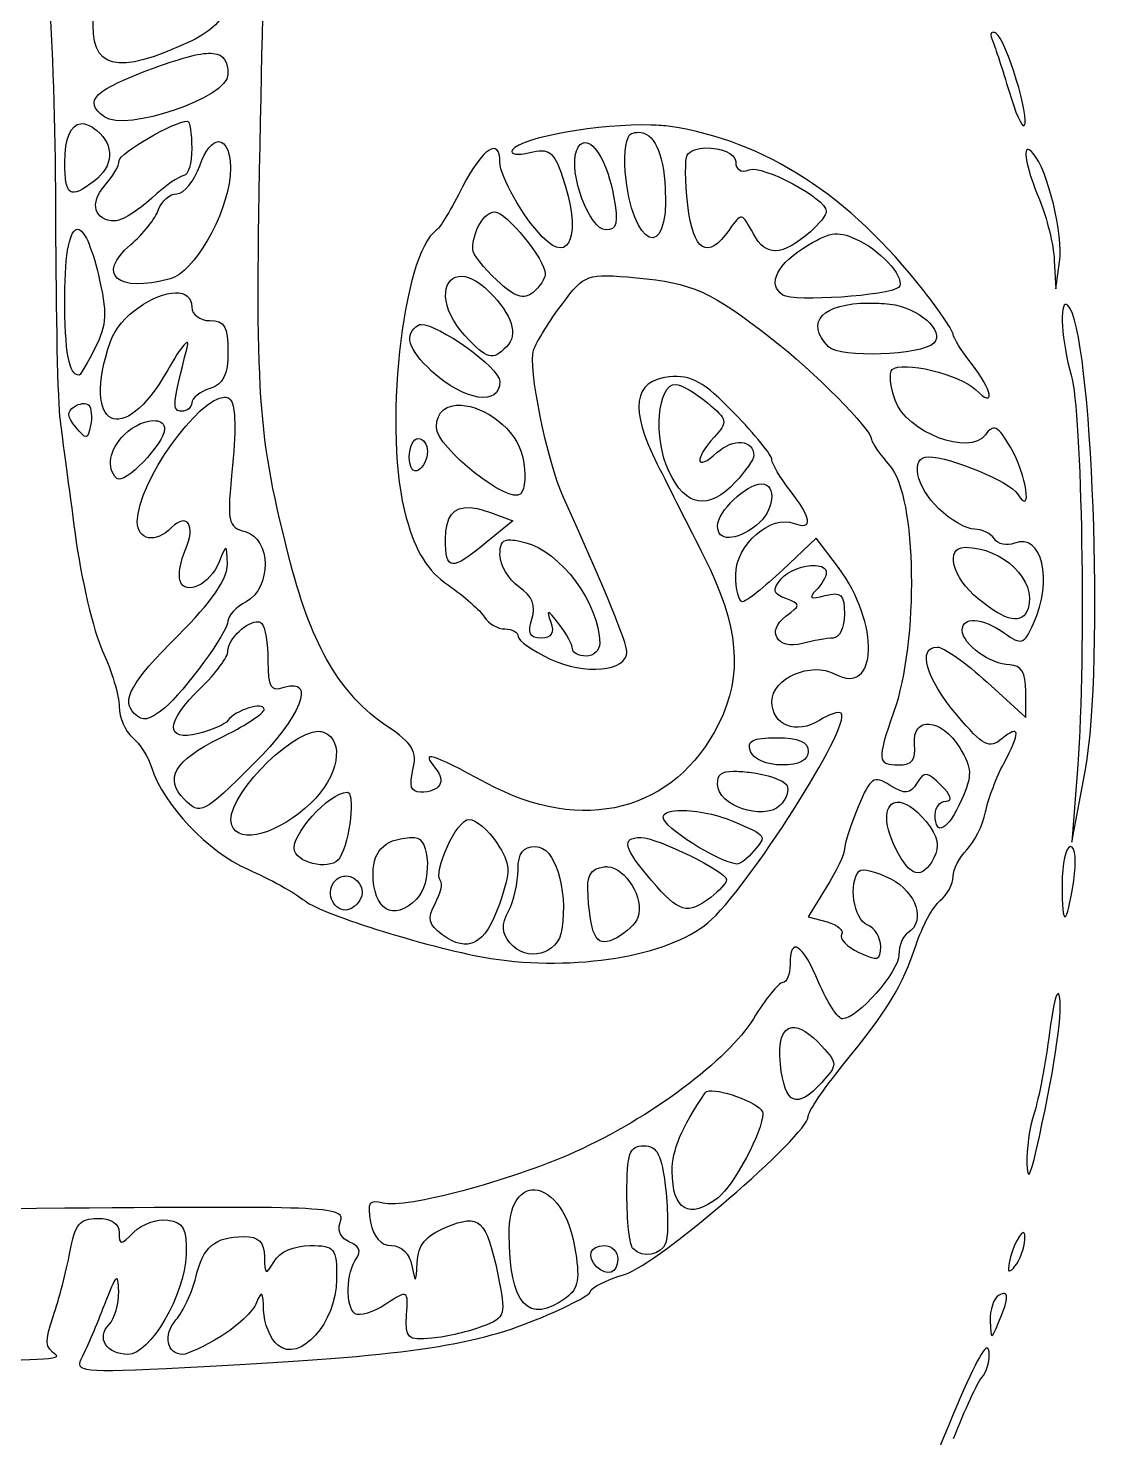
# Model space of a CAD drawing. Extents: x 0 to 79.9, y 0 to 80.2.
# Drawn here: x 54.8 to 79.93, y 20.25 to 53.15 of the extents above; entities that cross this region are included whole.
import ezdxf

# ---------------------------------------------------------------- set-up
doc = ezdxf.new("R2010")
doc.units = 0
doc.layers.add('Layer_1', color=7, linetype='CONTINUOUS')

msp = doc.modelspace()

# ---------------------------------------------------------------- linework, layer by layer
at = {"layer": 'Layer_1', "color": 7}
for points in [[(77.325031, 53.054454), (77.325031, 53.054454)], [(59.114532, 52.563321), (59.114532, 52.563321)], [(56.027726, 50.92125), (56.027726, 50.92125)], [(58.517564, 50.980782), (58.517564, 50.980782)], [(69.044123, 50.719506), (69.044123, 50.719506)], [(69.340126, 50.890383), (69.340126, 50.890383)], [(59.239658, 50.501777), (59.239658, 50.501777)], [(67.795069, 50.481932), (67.795069, 50.481932)], [(70.623354, 50.354051), (70.623354, 50.354051)], [(78.143035, 50.320977), (78.143035, 50.320977)], [(65.68998, 48.864115), (65.68998, 48.864115)], [(55.958825, 48.456217), (55.958825, 48.456217)], [(73.631888, 48.34873), (73.631888, 48.34873)], [(78.755985, 47.726957), (78.787955, 47.064949), (78.880561, 47.693333)], [(64.846618, 47.356541), (64.846618, 47.356541)], [(58.239203, 46.972896), (58.239203, 46.972896)], [(74.42233, 46.734771), (74.42233, 46.734771)], [(79.038207, 46.704455), (79.038207, 46.704455)], [(63.972942, 46.234267), (63.972942, 46.234267)], [(69.91394, 44.835283), (69.91394, 44.835283)], [(59.382973, 44.537626), (59.382973, 44.537626)], [(56.067412, 44.386042), (56.067412, 44.386042)], [(64.904496, 44.349663), (64.904496, 44.349663)], [(57.781142, 43.988616), (57.781142, 43.988616)], [(63.907899, 43.572449), (63.907899, 43.572449)], [(71.914853, 42.514115), (71.914853, 42.514115)], [(65.118369, 41.959594), (65.118369, 41.959594)], [(65.592412, 41.841633), (66.113313, 41.648156), (65.486579, 41.136078)], [(65.994249, 41.20498), (65.994249, 41.20498)], [(73.71457, 40.557852), (73.196427, 41.247423), (72.415355, 40.50659)], [(76.671289, 41.032449), (76.671289, 41.032449)], [(73.170519, 40.609115), (73.170519, 40.609115)], [(60.164596, 39.294468), (60.164596, 39.294468)], [(73.591649, 38.912474), (73.591098, 38.912474)], [(77.189982, 37.881703), (78.089565, 37.05929), (78.089565, 37.670036)], [(61.571849, 36.73793), (61.571849, 36.73793)], [(72.275347, 36.587449), (72.275347, 36.587449)], [(79.301137, 35.952449), (79.164437, 34.153282), (79.481384, 35.846615)], [(71.268827, 35.80748), (71.268827, 35.80748)], [(62.242127, 35.317449), (62.242127, 35.317449)], [(69.964102, 34.88695), (69.964102, 34.88695)], [(75.0893, 35.085389), (75.0893, 35.085389)], [(65.0875, 34.682449), (65.0875, 34.682449)], [(63.819154, 34.259115), (63.819154, 34.259115)], [(69.102001, 34.259115), (69.102001, 34.259115)], [(66.649645, 34.047449), (66.649645, 34.047449)], [(79.134671, 34.047449), (79.134671, 34.047449)], [(68.330298, 33.577814), (68.330298, 33.577814)], [(62.22063, 33.361186), (62.22063, 33.361186)], [(73.431245, 33.092194), (73.005707, 32.404277), (73.452191, 32.287418)], [(78.837564, 30.611723), (78.837564, 30.611723)], [(72.630882, 29.822935), (72.630882, 29.822935)], [(70.696116, 28.342922), (70.696116, 28.342922)], [(69.172006, 27.062449), (69.172006, 27.062449)], [(66.558693, 26.034985), (66.558693, 26.034985)], [(78.032791, 25.036181), (78.032791, 25.036181)], [(59.833315, 24.942474), (59.833315, 24.942474)], [(68.247065, 24.734115), (68.247065, 24.734115)], [(77.595126, 23.617904), (77.595126, 23.617904)], [(77.174547, 22.338534), (77.174547, 22.338534)]]:
    msp.add_lwpolyline(points, dxfattribs=at)
for points in [[(60.224678, 50.980782), (60.35213, 56.99555), (60.340463, 57.26772), (59.909936, 58.389116)], [(54.804028, 58.177449), (55.231809, 55.602346), (55.433352, 52.57516), (55.437924, 48.652449)], [(59.420455, 53.650318), (59.381954, 53.380587), (59.063136, 53.065558), (58.616232, 52.856017)], [(58.616232, 52.856017), (56.840696, 52.02352), (56.223041, 52.179908), (56.325934, 53.436446)], [(77.325031, 53.054454), (77.267954, 53.057065), (77.259366, 52.985515), (77.31125, 52.86208)], [(77.397791, 53.026342), (77.368394, 53.044511), (77.344056, 53.053583), (77.325031, 53.054454)], [(78.054841, 50.875499), (78.200572, 51.02123), (77.632303, 52.881404), (77.397791, 53.026342)], [(77.31125, 52.86208), (77.379226, 52.700352), (77.553306, 52.166343), (77.698202, 51.675314)], [(57.764053, 52.23149), (58.432167, 52.475095), (58.856886, 52.588177), (59.114532, 52.563321)], [(59.114532, 52.563321), (59.372175, 52.538465), (59.462899, 52.37584), (59.462899, 52.067779)], [(56.576736, 51.081103), (56.065059, 51.455254), (56.324221, 51.706499), (57.764053, 52.23149)], [(59.462899, 52.067779), (59.462899, 51.530463), (57.077483, 50.714948), (56.576736, 51.081103)], [(77.698202, 51.675314), (77.843101, 51.184287), (78.003713, 50.824369), (78.054841, 50.875499)], [(55.652899, 50.015605), (55.652899, 50.583989), (55.792748, 50.900817), (56.027726, 50.92125)], [(56.027726, 50.92125), (56.134533, 50.930538), (56.260907, 50.878953), (56.402551, 50.761399)], [(56.402551, 50.761399), (56.81728, 50.417204), (56.791744, 49.9241), (56.340815, 49.581798)], [(56.922899, 50.058598), (56.922899, 50.234643), (58.213117, 50.980782), (58.517564, 50.980782)], [(58.517564, 50.980782), (58.571821, 50.980782), (58.616232, 50.695032), (58.616232, 50.345782)], [(60.924722, 40.664236), (60.150378, 43.64682), (60.088563, 44.557097), (60.224678, 50.980782)], [(69.340126, 50.890383), (68.175454, 50.920485), (66.291618, 50.606617), (66.107248, 50.3083)], [(68.737096, 49.806692), (68.700176, 50.253244), (68.765649, 50.650811), (68.882065, 50.690291)], [(68.882065, 50.690291), (68.938967, 50.709586), (68.992722, 50.719207), (69.044123, 50.719506)], [(69.044123, 50.719506), (69.403934, 50.721592), (69.626567, 50.262521), (69.673061, 49.404859)], [(69.788264, 50.855656), (69.658281, 50.875042), (69.506507, 50.886082), (69.340126, 50.890383)], [(75.708315, 47.019198), (73.968486, 49.249749), (71.999063, 50.525933), (69.788264, 50.855656)], [(58.616232, 50.345782), (58.616232, 49.996532), (58.534853, 49.710782), (58.435435, 49.710782)], [(58.802544, 49.941191), (58.933184, 50.315948), (59.10004, 50.495792), (59.239658, 50.501777)], [(59.239658, 50.501777), (59.419163, 50.509471), (59.553946, 50.229961), (59.510303, 49.706924)], [(65.812899, 50.020566), (65.812899, 50.62313), (65.401049, 50.351703), (64.941981, 49.446199)], [(66.509635, 50.247665), (66.954572, 50.359337), (67.064608, 50.279107), (67.268107, 49.695347)], [(67.600491, 50.28625), (67.650803, 50.417365), (67.718497, 50.478796), (67.795069, 50.481932)], [(67.795069, 50.481932), (68.024787, 50.491344), (68.331306, 49.975196), (68.466451, 49.234532)], [(70.184589, 50.186482), (70.253448, 50.2979), (70.42982, 50.349857), (70.623354, 50.354051)], [(70.623354, 50.354051), (70.945917, 50.361036), (71.316232, 50.235998), (71.316232, 50.034897)], [(56.340815, 49.581798), (55.772338, 49.15026), (55.652899, 49.225676), (55.652899, 50.015605)], [(56.584452, 49.475965), (56.770482, 49.681527), (56.922899, 49.943804), (56.922899, 50.058598)], [(66.800126, 48.282032), (66.337891, 48.766946), (65.812899, 49.691613), (65.812899, 50.020566)], [(66.107248, 50.3083), (66.041191, 50.201417), (66.219276, 50.174789), (66.509635, 50.247665)], [(68.286754, 48.440782), (67.904433, 48.440782), (67.406359, 49.780347), (67.600491, 50.28625)], [(70.19947, 49.022315), (70.13715, 49.57516), (70.130546, 50.099035), (70.184589, 50.186482)], [(71.316232, 50.034897), (71.316232, 49.847905), (71.440477, 49.771581), (71.62822, 49.843624)], [(78.143035, 50.320977), (78.020686, 50.329808), (78.123613, 49.826942), (78.407065, 49.148542)], [(78.2643, 50.228925), (78.211547, 50.289589), (78.171269, 50.31894), (78.143035, 50.320977)], [(78.880561, 47.693333), (78.972314, 48.315721), (78.601536, 49.841121), (78.2643, 50.228925)], [(58.435435, 49.710782), (58.336019, 49.710782), (57.997615, 49.472657), (57.683575, 49.181615)], [(59.510303, 49.706924), (59.432083, 48.769466), (58.662508, 47.444701), (58.110216, 47.296458)], [(58.271173, 49.287449), (58.438065, 49.287449), (58.677133, 49.581442), (58.802544, 49.941191)], [(67.268107, 49.695347), (67.727745, 48.376825), (67.465191, 47.584333), (66.800126, 48.282032)], [(69.673061, 49.404859), (69.768689, 47.64073), (68.884797, 48.02022), (68.737096, 49.806692)], [(71.62822, 49.843624), (71.947035, 49.965967), (73.432899, 49.17224), (73.432899, 48.87955)], [(56.818719, 48.652449), (56.340863, 48.652449), (56.220752, 49.074083), (56.584452, 49.475965)], [(64.941981, 49.446199), (64.691141, 48.951429), (64.417888, 48.49899), (64.33454, 48.440782)], [(57.683575, 49.181615), (57.369541, 48.890574), (56.980475, 48.652449), (56.818719, 48.652449)], [(57.842325, 48.917032), (57.911235, 49.12076), (58.104284, 49.287449), (58.271173, 49.287449)], [(68.466451, 49.234532), (68.582342, 48.599377), (68.546534, 48.440782), (68.286754, 48.440782)], [(78.407065, 49.148542), (78.58169, 48.730604), (78.738544, 48.091095), (78.755985, 47.726957)], [(57.186932, 48.093516), (57.478464, 48.342555), (57.773423, 48.713304), (57.842325, 48.917032)], [(65.177899, 47.989887), (65.177899, 48.410573), (65.443557, 48.864115), (65.68998, 48.864115)], [(65.68998, 48.864115), (65.959598, 48.864115), (66.871232, 47.746916), (66.871232, 47.416623)], [(71.163547, 48.438578), (70.664536, 47.726139), (70.322228, 47.933211), (70.19947, 49.022315)], [(71.731299, 48.34928), (71.462697, 48.851164), (71.453781, 48.852948), (71.163547, 48.438578)], [(73.432899, 48.87955), (73.432899, 48.790673), (73.26621, 48.574414), (73.062482, 48.399442)], [(55.437924, 48.652449), (55.440433, 46.49874), (55.486887, 44.40324), (55.541003, 43.995782)], [(55.652899, 46.88856), (55.652899, 47.933962), (55.779571, 48.472196), (55.958825, 48.456217)], [(55.958825, 48.456217), (56.098242, 48.443788), (56.269619, 48.095977), (56.437279, 47.390165)], [(64.33454, 48.440782), (63.519013, 47.871252), (63.074584, 43.674455), (63.623472, 41.724776)], [(73.062482, 48.399442), (72.390672, 47.822456), (72.020639, 47.808644), (71.731299, 48.34928)], [(58.110216, 47.296458), (56.87669, 46.965358), (56.37407, 47.399128), (57.186932, 48.093516)], [(72.420316, 46.921083), (72.035106, 47.172501), (72.282626, 47.659969), (73.01563, 48.092966)], [(73.01563, 48.092966), (73.285308, 48.252266), (73.462015, 48.335231), (73.631888, 48.34873)], [(73.631888, 48.34873), (73.80176, 48.362228), (73.965051, 48.306436), (74.206806, 48.187775)], [(74.206806, 48.187775), (74.767717, 47.912456), (75.305474, 47.271442), (75.118516, 47.10133)], [(65.737935, 47.266142), (65.42981, 47.551703), (65.177899, 47.877433), (65.177899, 47.989887)], [(56.437279, 47.390165), (56.645034, 46.515566), (56.632698, 46.232204), (56.36562, 45.696831)], [(64.846618, 47.356541), (65.027454, 47.383188), (65.27743, 47.282367), (65.5643, 46.995497)], [(66.871232, 47.416623), (66.871232, 47.309745), (66.742143, 47.115218), (66.584601, 46.98447)], [(67.270314, 46.719887), (67.790876, 47.412237), (67.841492, 47.429978), (68.997822, 47.325124)], [(65.003164, 45.966929), (64.38609, 46.623773), (64.448783, 47.297917), (64.846618, 47.356541)], [(66.584601, 46.98447), (66.36444, 46.801751), (66.168535, 46.867077), (65.737935, 47.266142)], [(68.997822, 47.325124), (70.300308, 47.207019), (70.733714, 47.011798), (72.162899, 45.900782)], [(75.118516, 47.10133), (74.901848, 46.904192), (72.674223, 46.755359), (72.420316, 46.921083)], [(55.990242, 45.054115), (55.745256, 45.054115), (55.652899, 45.556064), (55.652899, 46.88856)], [(56.721705, 45.839596), (56.935867, 46.453935), (57.750665, 46.962581), (58.239203, 46.972896)], [(58.239203, 46.972896), (58.461264, 46.977584), (58.616232, 46.879673), (58.616232, 46.641615)], [(65.5643, 46.995497), (66.10037, 46.459427), (66.245943, 45.994824), (65.965586, 45.71447)], [(73.485815, 45.712266), (72.915932, 46.300205), (73.355446, 46.729917), (74.42233, 46.734771)], [(74.42233, 46.734771), (74.574744, 46.735465), (74.739864, 46.727383), (74.916769, 46.709967)], [(76.396232, 45.99945), (76.396232, 46.075226), (76.086671, 46.534128), (75.708315, 47.019198)], [(79.038207, 46.704455), (78.869317, 46.765643), (78.924297, 45.831759), (79.150103, 45.052461)], [(58.616232, 46.641615), (58.616232, 46.465226), (58.804381, 46.324115), (59.039565, 46.324115)], [(66.596175, 45.632341), (66.672008, 45.838016), (66.975344, 46.327581), (67.270314, 46.719887)], [(74.916769, 46.709967), (75.568562, 46.645795), (76.213888, 46.071216), (75.940928, 45.798256)], [(79.075139, 46.678547), (79.061874, 46.691811), (79.049468, 46.700374), (79.038207, 46.704455)], [(79.481384, 35.846615), (79.934935, 38.270709), (79.64076, 46.112926), (79.075139, 46.678547)], [(59.039565, 46.324115), (59.380682, 46.324115), (59.462899, 46.183072), (59.462899, 45.597613)], [(64.217683, 45.147822), (63.661973, 45.662835), (63.563122, 46.005405), (63.908452, 46.218832)], [(63.908452, 46.218832), (63.924849, 46.228967), (63.946583, 46.233688), (63.972942, 46.234267)], [(63.972942, 46.234267), (64.368339, 46.242943), (65.802118, 45.233307), (65.807937, 44.907492)], [(58.050134, 45.162153), (57.007503, 43.321641), (56.019565, 43.825438), (56.721705, 45.839596)], [(58.509298, 45.689115), (58.585679, 45.980157), (58.379058, 45.742783), (58.050134, 45.162153)], [(65.965586, 45.71447), (65.633414, 45.382297), (65.525833, 45.410576), (65.003164, 45.966929)], [(72.162899, 45.900782), (73.135654, 45.144587), (74.488156, 43.779061), (74.490131, 43.551502)], [(75.940928, 45.798256), (75.655043, 45.512371), (73.744427, 45.445462), (73.485815, 45.712266)], [(76.819565, 45.32311), (76.586732, 45.61911), (76.396232, 45.923673), (76.396232, 45.99945)], [(56.36562, 45.696831), (56.189205, 45.343201), (56.020527, 45.054115), (55.990242, 45.054115)], [(58.379761, 44.207449), (58.153675, 44.207449), (58.170487, 44.398146), (58.509298, 45.689115)], [(59.462899, 45.597613), (59.462899, 45.05694), (59.354587, 44.836598), (59.039565, 44.736615)], [(67.295118, 42.196615), (66.914646, 43.039622), (66.461516, 45.267134), (66.596175, 45.632341)], [(65.807937, 44.907492), (65.818566, 44.314623), (64.979993, 44.441335), (64.217683, 45.147822)], [(75.038591, 44.467624), (74.926924, 44.785499), (74.896337, 45.106439), (74.97079, 45.180895)], [(74.97079, 45.180895), (75.187858, 45.397961), (76.563818, 45.067326), (76.918233, 44.712914)], [(76.918233, 44.712914), (77.389008, 44.242137), (77.316449, 44.691426), (76.819565, 45.32311)], [(69.766214, 45.011672), (68.922321, 44.92674), (68.831782, 44.270898), (69.484545, 42.974931)], [(69.753536, 42.809015), (69.389066, 43.577077), (69.489698, 44.847842), (69.91394, 44.835283)], [(71.280954, 44.167209), (70.570474, 44.899206), (70.276579, 45.063036), (69.766214, 45.011672)], [(69.91394, 44.835283), (70.044908, 44.831408), (70.379172, 44.638907), (70.656981, 44.407539)], [(79.150103, 45.052461), (79.402548, 44.181239), (79.496553, 38.527041), (79.301137, 35.952449)], [(57.346232, 41.634928), (57.346232, 42.546009), (58.793428, 44.543968), (59.382973, 44.537626)], [(59.039565, 44.736615), (58.806732, 44.662715), (58.616232, 44.513355), (58.616232, 44.404784)], [(59.382973, 44.537626), (59.422276, 44.537203), (59.457257, 44.528121), (59.488256, 44.508964)], [(59.488256, 44.508964), (59.633609, 44.419132), (59.662356, 43.869191), (59.569285, 42.94241)], [(77.146438, 43.655682), (76.776413, 43.149646), (75.302096, 43.717525), (75.038591, 44.467624)], [(55.907009, 43.838135), (55.709716, 44.076167), (55.699005, 44.210779), (55.868423, 44.315486)], [(55.868423, 44.315486), (55.933332, 44.355601), (56.004612, 44.379624), (56.067412, 44.386042)], [(56.067412, 44.386042), (56.130215, 44.392459), (56.18421, 44.381142), (56.214589, 44.350764)], [(56.214589, 44.350764), (56.275351, 44.29001), (56.29312, 44.075281), (56.253724, 43.873413)], [(58.616232, 44.404784), (58.616232, 44.296213), (58.509747, 44.207449), (58.379761, 44.207449)], [(64.331232, 43.835928), (64.331232, 44.216824), (64.580098, 44.367827), (64.904496, 44.349663)], [(64.904496, 44.349663), (65.445163, 44.319386), (66.194898, 43.819088), (66.345923, 43.131476)], [(70.656981, 44.407539), (71.128159, 44.015128), (71.138816, 43.96143), (70.815731, 43.604419)], [(72.162899, 43.07856), (72.162899, 43.177812), (71.765789, 43.66769), (71.280954, 44.167209)], [(55.541003, 43.995782), (55.595116, 43.588324), (55.753567, 42.397699), (55.893231, 41.349949)], [(56.253724, 43.873413), (56.189191, 43.542742), (56.154645, 43.539364), (55.907009, 43.838135)], [(57.981232, 43.795692), (57.981232, 43.457192), (57.03386, 42.47371), (56.867778, 42.639792)], [(57.043616, 43.662847), (57.272569, 43.8918), (57.581642, 44.009495), (57.781142, 43.988616)], [(57.781142, 43.988616), (57.900841, 43.976088), (57.981232, 43.913607), (57.981232, 43.795692)], [(66.297968, 42.279848), (66.029476, 42.011356), (64.331232, 43.355025), (64.331232, 43.835928)], [(77.73348, 43.368498), (77.433382, 43.87652), (77.341044, 43.921823), (77.146438, 43.655682)], [(56.867778, 42.639792), (56.615457, 42.892112), (56.68636, 43.305591), (57.043616, 43.662847)], [(63.696232, 43.136438), (63.696232, 43.37614), (63.791482, 43.572449), (63.907899, 43.572449)], [(63.907899, 43.572449), (64.024315, 43.572449), (64.119565, 43.434829), (64.119565, 43.267076)], [(70.815731, 43.604419), (70.332425, 43.070375), (70.381131, 42.792152), (70.879118, 43.242822)], [(70.879118, 43.242822), (71.258362, 43.586032), (71.739565, 43.54859), (71.739565, 43.176124)], [(74.490131, 43.551502), (74.49069, 43.482002), (74.681732, 43.205907), (74.914565, 42.937449)], [(63.907899, 42.831615), (63.791482, 42.759666), (63.696232, 42.896732), (63.696232, 43.136438)], [(64.119565, 43.267076), (64.119565, 43.09932), (64.024315, 42.903565), (63.907899, 42.831615)], [(66.345923, 43.131476), (66.425603, 42.768697), (66.403799, 42.385679), (66.297968, 42.279848)], [(71.739565, 43.176124), (71.739565, 43.088528), (71.545334, 42.808589), (71.307966, 42.553804)], [(76.058889, 41.932032), (75.521208, 42.4417), (75.378341, 43.151057), (75.814149, 43.145808)], [(75.814149, 43.145808), (76.340044, 43.139475), (77.713527, 42.568164), (77.896091, 42.279848)], [(77.896091, 42.279848), (78.260222, 41.704801), (78.105881, 42.738073), (77.73348, 43.368498)], [(59.569285, 42.94241), (59.435653, 41.611752), (59.455727, 41.506686), (59.867492, 41.399007)], [(69.484545, 42.974931), (69.758885, 42.430278), (70.2488, 41.461074), (70.573194, 40.820782)], [(71.307966, 42.553804), (70.682539, 41.882485), (70.1518, 41.969742), (69.753536, 42.809015)], [(72.586232, 42.359776), (72.353399, 42.655777), (72.162899, 42.979308), (72.162899, 43.07856)], [(74.914565, 42.937449), (75.544745, 42.210845), (75.595957, 38.854689), (75.00276, 37.17339)], [(70.892899, 41.528542), (70.892899, 41.867321), (71.56343, 42.514115), (71.914853, 42.514115)], [(71.914853, 42.514115), (72.292896, 42.514115), (72.210366, 41.855682), (71.792482, 41.538465)], [(68.776232, 38.591667), (68.776232, 38.814563), (68.314909, 39.937071), (67.295118, 42.196615)], [(72.690411, 41.591381), (73.130116, 41.422649), (73.089857, 41.719521), (72.586232, 42.359776)], [(58.470713, 40.980082), (58.718913, 41.533613), (58.512829, 41.860599), (58.146597, 41.494367)], [(64.542899, 41.221515), (64.542899, 41.752485), (64.719668, 41.989515), (65.118369, 41.959594)], [(65.118369, 41.959594), (65.251268, 41.94962), (65.408508, 41.909965), (65.592412, 41.841633)], [(71.316232, 40.392487), (71.316232, 41.092319), (72.133319, 41.805156), (72.690411, 41.591381)], [(76.88957, 41.455782), (76.70912, 41.455782), (76.335221, 41.670096), (76.058889, 41.932032)], [(58.146597, 41.494367), (57.770598, 41.118368), (57.346232, 41.193036), (57.346232, 41.634928)], [(63.623472, 41.724776), (63.850952, 40.916743), (64.116687, 40.491186), (64.609046, 40.14775)], [(71.792482, 41.538465), (71.311476, 41.173351), (70.892899, 41.168731), (70.892899, 41.528542)], [(55.893231, 41.349949), (56.032888, 40.302199), (56.321585, 39.069943), (56.534843, 38.611513)], [(59.867492, 41.399007), (60.472602, 41.240765), (60.485923, 40.083395), (59.886232, 39.762449)], [(65.486579, 41.136078), (64.672808, 40.471024), (64.542899, 40.483038), (64.542899, 41.221515)], [(65.812899, 40.855509), (65.812899, 41.084869), (65.847733, 41.188653), (65.994249, 41.20498)], [(65.994249, 41.20498), (66.082158, 41.214775), (66.21053, 41.193078), (66.394982, 41.148205)], [(66.394982, 41.148205), (67.222012, 40.947003), (68.141232, 39.708984), (68.141232, 38.796168)], [(77.357551, 41.229234), (77.280697, 41.353586), (77.070021, 41.455782), (76.88957, 41.455782)], [(77.829393, 41.130566), (77.646747, 41.060476), (77.434406, 41.104881), (77.357551, 41.229234)], [(78.270916, 39.252024), (78.72973, 40.259007), (78.467444, 41.375408), (77.829393, 41.130566)], [(58.344483, 40.250275), (58.296409, 40.389256), (58.353043, 40.717652), (58.470713, 40.980082)], [(59.449118, 40.638881), (59.436082, 41.123973), (59.430505, 41.125376), (59.25509, 40.691248)], [(66.256075, 40.110818), (66.012111, 40.281698), (65.812899, 40.616656), (65.812899, 40.855509)], [(70.573194, 40.820782), (71.390214, 39.20815), (71.492728, 38.060174), (70.921564, 36.916525)], [(76.978315, 39.8308), (76.373259, 40.326196), (76.192721, 41.032449), (76.671289, 41.032449)], [(76.671289, 41.032449), (77.553608, 41.032449), (78.36027, 40.249341), (78.143035, 39.603699)], [(58.298732, 38.975314), (59.076364, 39.752946), (59.458064, 40.305388), (59.449118, 40.638881)], [(59.25509, 40.691248), (59.04261, 40.165391), (58.469829, 39.887908), (58.344483, 40.250275)], [(63.173681, 36.859198), (62.088, 37.596941), (61.433558, 38.704327), (60.924722, 40.664236)], [(72.415355, 40.50659), (71.985491, 40.099126), (71.562296, 39.765231), (71.474982, 39.764102)], [(72.376219, 40.293819), (72.547353, 40.500019), (72.917225, 40.619834), (73.170519, 40.609115)], [(73.170519, 40.609115), (73.322499, 40.602683), (73.432899, 40.548903), (73.432899, 40.439342)], [(73.635746, 38.073526), (74.637141, 37.537595), (74.691697, 39.257144), (73.71457, 40.557852)], [(64.609046, 40.14775), (64.979889, 39.889073), (65.359859, 39.553867), (65.452955, 39.402505)], [(71.474982, 39.764102), (71.387668, 39.763095), (71.316232, 40.045921), (71.316232, 40.392487)], [(72.48591, 39.836312), (72.183842, 39.952223), (72.16339, 40.037375), (72.376219, 40.293819)], [(73.432899, 40.439342), (73.432899, 40.346208), (73.323552, 40.161325), (73.190365, 40.028135)], [(66.559244, 39.357858), (66.659117, 39.672527), (66.571757, 39.889708), (66.256075, 40.110818)], [(72.488668, 39.424555), (72.838609, 39.680359), (72.838256, 39.701102), (72.48591, 39.836312)], [(73.190365, 40.028135), (73.008603, 39.846373), (73.06139, 39.815583), (73.402032, 39.904663)], [(73.402032, 39.904663), (73.780633, 40.003667), (73.856232, 39.931251), (73.856232, 39.469203)], [(78.143035, 39.603699), (78.013117, 39.217565), (77.638029, 39.290649), (76.978315, 39.8308)], [(59.886232, 39.762449), (59.653399, 39.637842), (59.462899, 39.437707), (59.462899, 39.317618)], [(67.188182, 39.245409), (66.923079, 39.587911), (66.89158, 39.594978), (66.999115, 39.286199)], [(59.462899, 39.317618), (59.462899, 39.060613), (58.438844, 37.653622), (57.981232, 37.281981)], [(59.462899, 38.612063), (59.462899, 38.902859), (59.926214, 39.317686), (60.164596, 39.294468)], [(60.164596, 39.294468), (60.198652, 39.291149), (60.22828, 39.27929), (60.251137, 39.256433)], [(60.251137, 39.256433), (60.329812, 39.177755), (60.393902, 38.782378), (60.393902, 38.378346)], [(65.452955, 39.402505), (65.546052, 39.251141), (65.760366, 39.127449), (65.929205, 39.127449)], [(66.773668, 38.915782), (66.510555, 38.915782), (66.455061, 39.029608), (66.559244, 39.357858)], [(66.999115, 39.286199), (67.088498, 39.029546), (67.019232, 38.915782), (66.773668, 38.915782)], [(67.506232, 38.663326), (67.506232, 38.757492), (67.363092, 39.019431), (67.188182, 39.245409)], [(72.874519, 38.788452), (72.285465, 38.63039), (72.014145, 39.077577), (72.488668, 39.424555)], [(73.856232, 39.469203), (73.856232, 39.164583), (73.737168, 38.914168), (73.591649, 38.912474)], [(76.607899, 39.097683), (76.607899, 39.430784), (77.061867, 39.399697), (77.589064, 39.030435)], [(77.589064, 39.030435), (77.994095, 38.746739), (78.048812, 38.764559), (78.270916, 39.252024)], [(57.275676, 37.151893), (56.963031, 37.464539), (57.187104, 37.863686), (58.298732, 38.975314)], [(65.929205, 39.127449), (66.098045, 39.127449), (66.236232, 39.049773), (66.236232, 38.954918)], [(66.236232, 38.954918), (66.236232, 38.860063), (66.573894, 38.621088), (66.986988, 38.424097)], [(73.591098, 38.912474), (73.445576, 38.910885), (73.123318, 38.855211), (72.874519, 38.788452)], [(77.719149, 38.287397), (77.261675, 38.295712), (76.607899, 38.772396), (76.607899, 39.097683)], [(56.534843, 38.611513), (56.748096, 38.153082), (56.922899, 37.569418), (56.922899, 37.314501)], [(58.827899, 37.751615), (59.177149, 38.086218), (59.462899, 38.473472), (59.462899, 38.612063)], [(66.986988, 38.424097), (67.786397, 38.042886), (68.776232, 38.135562), (68.776232, 38.591667)], [(67.823732, 38.492449), (67.649107, 38.492449), (67.506232, 38.569159), (67.506232, 38.663326)], [(68.141232, 38.796168), (68.141232, 38.62912), (67.998357, 38.492449), (67.823732, 38.492449)], [(76.478915, 37.121577), (75.754958, 37.977387), (75.547051, 38.704115), (76.025815, 38.704115)], [(76.025815, 38.704115), (76.171388, 38.704115), (76.695263, 38.333922), (77.189982, 37.881703)], [(60.393902, 38.378346), (60.393902, 37.767205), (60.457862, 37.664256), (60.774792, 37.764846)], [(72.162899, 37.432461), (72.162899, 37.978355), (73.073074, 38.37466), (73.635746, 38.073526)], [(78.089565, 37.670036), (78.089565, 38.107836), (77.984759, 38.282571), (77.719149, 38.287397)], [(60.774792, 37.764846), (61.537198, 38.006823), (61.161716, 37.065403), (60.06152, 35.976703)], [(58.772778, 36.68722), (57.980374, 36.488338), (58.005015, 36.963242), (58.827899, 37.751615)], [(56.922899, 37.314501), (56.922899, 37.059578), (57.062017, 36.735248), (57.232132, 36.594064)], [(57.981232, 37.281981), (57.612938, 36.982879), (57.470805, 36.956765), (57.275676, 37.151893)], [(59.259501, 36.569259), (59.83706, 36.850435), (60.309565, 37.157032), (60.309565, 37.250561)], [(60.309565, 37.250561), (60.309565, 37.442119), (59.627129, 37.232513), (59.460694, 36.989835)], [(73.26974, 36.99204), (72.729446, 36.65462), (72.162899, 36.879958), (72.162899, 37.432461)], [(73.779064, 37.157955), (73.727592, 37.209424), (73.49849, 37.134898), (73.26974, 36.99204)], [(59.460694, 36.989835), (59.401321, 36.903261), (59.091759, 36.767278), (58.772778, 36.68722)], [(63.780568, 35.837796), (63.887889, 36.265391), (63.780012, 36.447187), (63.173681, 36.859198)], [(70.921564, 36.916525), (69.895604, 34.862244), (67.7443, 34.312413), (65.495399, 35.529115)], [(70.669105, 32.270332), (71.584806, 33.040841), (74.039019, 36.898003), (73.779064, 37.157955)], [(75.00276, 37.17339), (74.611227, 36.063664), (74.622293, 35.952449), (75.123477, 35.952449)], [(75.493894, 36.428699), (75.422407, 37.103912), (76.120958, 37.053403), (76.546162, 36.352631)], [(77.53394, 36.565401), (77.234703, 36.317054), (77.098827, 36.388761), (76.478915, 37.121577)], [(77.57418, 35.984972), (77.971927, 36.721084), (77.958112, 36.917434), (77.53394, 36.565401)], [(57.232132, 36.594064), (57.40225, 36.452882), (57.605315, 36.131665), (57.683575, 35.880239)], [(58.446458, 35.147675), (57.96547, 35.628664), (58.212039, 36.059323), (59.259501, 36.569259)], [(59.549992, 34.548503), (59.334733, 35.109456), (60.886382, 36.726316), (61.571849, 36.73793)], [(61.696425, 36.718086), (62.198191, 36.52554), (62.045102, 35.673404), (61.399318, 35.063889)], [(61.571849, 36.73793), (61.617547, 36.738706), (61.659203, 36.73237), (61.696425, 36.718086)], [(71.662948, 36.269949), (71.56908, 36.514565), (71.709695, 36.587449), (72.275347, 36.587449)], [(72.275347, 36.587449), (72.78685, 36.587449), (73.009565, 36.491146), (73.009565, 36.269949)], [(65.495399, 35.529115), (64.197775, 36.231157), (63.951688, 36.303141), (64.30312, 35.879689)], [(72.397166, 35.952449), (72.04811, 35.952449), (71.732397, 36.088968), (71.662948, 36.269949)], [(73.009565, 36.269949), (73.009565, 36.060893), (72.800371, 35.952449), (72.397166, 35.952449)], [(75.123477, 35.952449), (75.43373, 35.952449), (75.531066, 36.077594), (75.493894, 36.428699)], [(76.546162, 36.352631), (76.838584, 35.870697), (76.843746, 35.715687), (76.586952, 35.135548)], [(57.683575, 35.880239), (57.947523, 35.032257), (59.00963, 33.913362), (59.927022, 33.516628)], [(60.06152, 35.976703), (58.87087, 34.79849), (58.821235, 34.772898), (58.446458, 35.147675)], [(64.30312, 35.879689), (64.566998, 35.561737), (64.415831, 35.317449), (63.955303, 35.317449)], [(77.150296, 34.85553), (77.216339, 35.167535), (77.407214, 35.675967), (77.57418, 35.984972)], [(63.955303, 35.317449), (63.736869, 35.317449), (63.687096, 35.46537), (63.780568, 35.837796)], [(70.892899, 35.504311), (70.892899, 35.722271), (70.976332, 35.807592), (71.268827, 35.80748)], [(71.268827, 35.80748), (71.366326, 35.807443), (71.486793, 35.797819), (71.635386, 35.780471)], [(71.635386, 35.780471), (72.043925, 35.732778), (72.436507, 35.599744), (72.50741, 35.485018)], [(74.923938, 35.476199), (74.537333, 35.7158), (74.466569, 35.668302), (74.176489, 34.974041)], [(76.116214, 35.476199), (75.79235, 35.799981), (75.720595, 35.806644), (75.547911, 35.529115)], [(61.018979, 33.947127), (60.893003, 34.275408), (61.823052, 35.317449), (62.242127, 35.317449)], [(62.242127, 35.317449), (62.441574, 35.317449), (62.317255, 34.200842), (62.07125, 33.782865)], [(72.346453, 35.00491), (71.957494, 34.639878), (70.892899, 35.005712), (70.892899, 35.504311)], [(72.50741, 35.485018), (72.578316, 35.370295), (72.505751, 35.154403), (72.346453, 35.00491)], [(75.547911, 35.529115), (75.385044, 35.267363), (75.275917, 35.258061), (74.923938, 35.476199)], [(76.229766, 35.105782), (76.388118, 35.105782), (76.344486, 35.247982), (76.116214, 35.476199)], [(61.399318, 35.063889), (60.627808, 34.335708), (59.727894, 34.0849), (59.549992, 34.548503)], [(69.622899, 34.733161), (69.622899, 34.825643), (69.758986, 34.875627), (69.964102, 34.88695)], [(69.964102, 34.88695), (70.305961, 34.905822), (70.839491, 34.817396), (71.253395, 34.639455)], [(74.176489, 34.974041), (74.000298, 34.552358), (73.856232, 34.110991), (73.856232, 33.993428)], [(75.054576, 33.994532), (74.727824, 34.64169), (74.809878, 35.068706), (75.0893, 35.085389)], [(75.0893, 35.085389), (75.256954, 35.095396), (75.495689, 34.957756), (75.760131, 34.631186)], [(76.586952, 35.135548), (76.274955, 34.430698), (75.972899, 34.259838), (75.972899, 34.788282)], [(75.972899, 34.788282), (75.972899, 34.962907), (76.088401, 35.105782), (76.229766, 35.105782)], [(64.428246, 33.244329), (64.232305, 33.44027), (64.80173, 34.682449), (65.0875, 34.682449)], [(65.0875, 34.682449), (65.248053, 34.682449), (65.542047, 34.434404), (65.740689, 34.131235)], [(71.343243, 33.639), (70.899946, 33.688648), (69.622899, 34.50081), (69.622899, 34.733161)], [(71.253395, 34.639455), (72.057686, 34.293682), (72.045393, 34.310426), (71.743423, 33.946577)], [(75.760131, 34.631186), (76.036926, 34.289355), (76.088734, 34.052455), (75.94534, 33.784519)], [(76.713182, 33.971381), (76.887632, 34.145831), (77.084256, 34.543525), (77.150296, 34.85553)], [(62.849565, 33.425126), (62.849565, 33.983257), (63.170161, 34.259115), (63.819154, 34.259115)], [(63.819154, 34.259115), (64.191619, 34.259115), (64.226341, 33.180228), (63.865455, 32.819342)], [(69.358315, 33.248187), (68.696149, 34.01989), (68.63544, 34.259115), (69.102001, 34.259115)], [(69.102001, 34.259115), (69.48711, 34.259115), (71.104565, 33.462148), (71.104565, 33.272441)], [(62.07125, 33.782865), (61.903463, 33.497787), (61.146049, 33.615987), (61.018979, 33.947127)], [(65.740689, 34.131235), (66.065747, 33.635136), (66.071606, 33.492388), (65.798567, 32.704689)], [(66.236232, 33.503951), (66.236232, 33.901723), (66.346603, 34.047449), (66.649645, 34.047449)], [(66.649645, 34.047449), (67.094436, 34.047449), (67.397342, 33.089389), (67.259841, 32.117094)], [(71.743423, 33.946577), (71.596163, 33.769135), (71.416299, 33.630815), (71.343243, 33.639)], [(73.856232, 33.993428), (73.856232, 33.875869), (73.665029, 33.470462), (73.431245, 33.092194)], [(75.94534, 33.784519), (75.66373, 33.25833), (75.394233, 33.321807), (75.054576, 33.994532)], [(76.396232, 33.347405), (76.396232, 33.516092), (76.538732, 33.796931), (76.713182, 33.971381)], [(79.134671, 34.047449), (79.025572, 34.047449), (78.936232, 33.650574), (78.936232, 33.165504)], [(79.210188, 33.253699), (79.278037, 33.693387), (79.244548, 34.047449), (79.134671, 34.047449)], [(67.868933, 32.897063), (67.834095, 33.375819), (67.920529, 33.530852), (68.247065, 33.57561)], [(68.247065, 33.57561), (68.274729, 33.5794), (68.30231, 33.58017), (68.330298, 33.577814)], [(68.330298, 33.577814), (68.750132, 33.542437), (69.186783, 32.845487), (69.035854, 32.392701)], [(59.927022, 33.516628), (60.428358, 33.299822), (61.029232, 32.967048), (61.262065, 32.777449)], [(62.214565, 32.565782), (61.887628, 32.565782), (61.734401, 33.017168), (61.978647, 33.261415)], [(61.978647, 33.261415), (62.051644, 33.334414), (62.136982, 33.363582), (62.22063, 33.361186)], [(62.22063, 33.361186), (62.471568, 33.353998), (62.706685, 33.06034), (62.543092, 32.795638)], [(63.865455, 32.819342), (63.325429, 32.279315), (62.849565, 32.563369), (62.849565, 33.425126)], [(64.297058, 32.713508), (64.424137, 32.950925), (64.482884, 33.189691), (64.428246, 33.244329)], [(66.009684, 32.53822), (66.134178, 32.770839), (66.236232, 33.205255), (66.236232, 33.503951)], [(70.734149, 32.860131), (70.188686, 32.446063), (70.001277, 32.498864), (69.358315, 33.248187)], [(71.104565, 33.272441), (71.104565, 33.200328), (70.937876, 33.014783), (70.734149, 32.860131)], [(74.385399, 32.218516), (74.07209, 32.338743), (73.942513, 33.216507), (74.20019, 33.474185)], [(74.20019, 33.474185), (74.273159, 33.547153), (74.606534, 33.465255), (74.941024, 33.292284)], [(74.941024, 33.292284), (75.542758, 32.981114), (75.75922, 32.297005), (75.337899, 32.036615)], [(76.089205, 32.786268), (76.257878, 32.92625), (76.396232, 33.178721), (76.396232, 33.347405)], [(78.936232, 33.165504), (78.936232, 32.120966), (79.040586, 32.154612), (79.210188, 33.253699)], [(61.262065, 32.777449), (61.648701, 32.462607), (64.322867, 31.635713), (65.601232, 31.43579)], [(62.543092, 32.795638), (62.464871, 32.669078), (62.317241, 32.565782), (62.214565, 32.565782)], [(64.459115, 31.994172), (64.141999, 32.226051), (64.110706, 32.365305), (64.297058, 32.713508)], [(65.798567, 32.704689), (65.469378, 31.754994), (65.073541, 31.544891), (64.459115, 31.994172)], [(68.542518, 31.919205), (68.079891, 31.671617), (67.943674, 31.869873), (67.868933, 32.897063)], [(75.528068, 31.754943), (75.66809, 32.182191), (75.920538, 32.646283), (76.089205, 32.786268)], [(65.601232, 31.43579), (67.555031, 31.130233), (69.742372, 31.490535), (70.669105, 32.270332)], [(66.043858, 31.801248), (65.852686, 32.031595), (65.843726, 32.228126), (66.009684, 32.53822)], [(69.035854, 32.392701), (68.98909, 32.252411), (68.766933, 32.039308), (68.542518, 31.919205)], [(73.452191, 32.287418), (73.697688, 32.223221), (73.849518, 32.091228), (73.789534, 31.994172)], [(67.259841, 32.117094), (67.175558, 31.521125), (66.435738, 31.329064), (66.043858, 31.801248)], [(73.258164, 30.870244), (72.873469, 31.786174), (72.586232, 31.96821), (72.586232, 31.295782)], [(73.789534, 31.994172), (73.729548, 31.897116), (73.910266, 31.709009), (74.191371, 31.57635)], [(74.702899, 31.716361), (74.702899, 31.925781), (74.560024, 32.151505), (74.385399, 32.218516)], [(75.337899, 32.036615), (75.221482, 31.964666), (75.126232, 31.733523), (75.126232, 31.523434)], [(73.812688, 28.937683), (74.856035, 30.212861), (75.217048, 30.805937), (75.528068, 31.754943)], [(74.191371, 31.57635), (74.631702, 31.368544), (74.702899, 31.388309), (74.702899, 31.716361)], [(72.586232, 31.295782), (72.586232, 31.062949), (72.510023, 30.872449), (72.417009, 30.872449)], [(75.126232, 31.523434), (75.126232, 31.126878), (74.159576, 30.025782), (73.811584, 30.025782)], [(72.417009, 30.872449), (72.323994, 30.872449), (72.014433, 30.492482), (71.729092, 30.028539)], [(73.811584, 30.025782), (73.702398, 30.025782), (73.453244, 30.405763), (73.258164, 30.870244)], [(78.837564, 30.611723), (78.786067, 30.574346), (78.709952, 30.232157), (78.643536, 29.708282)], [(78.879457, 30.542822), (78.869117, 30.602678), (78.854732, 30.624183), (78.837564, 30.611723)], [(78.333202, 26.956615), (78.736788, 28.707449), (78.952197, 30.121805), (78.879457, 30.542822)], [(71.729092, 30.028539), (71.129946, 29.054367), (69.330657, 27.710611), (67.566314, 26.919684)], [(72.359131, 28.967449), (72.299875, 29.502923), (72.409169, 29.796101), (72.630882, 29.822935)], [(72.630882, 29.822935), (72.803323, 29.843805), (73.043994, 29.703572), (73.327065, 29.390782)], [(78.643536, 29.708282), (78.554981, 29.009782), (78.393857, 28.161744), (78.285797, 27.824228)], [(73.327065, 29.390782), (73.696768, 28.982262), (73.696768, 28.952635), (73.327065, 28.544115)], [(73.327065, 28.544115), (72.742213, 27.89786), (72.464044, 28.019391), (72.359131, 28.967449)], [(73.009565, 27.750916), (73.009565, 27.863844), (73.370835, 28.39765), (73.812688, 28.937683)], [(69.834565, 26.469892), (69.834565, 26.967639), (70.042972, 27.464841), (70.601857, 28.299375)], [(70.601857, 28.299375), (70.617771, 28.323138), (70.650521, 28.337094), (70.696116, 28.342922)], [(70.696116, 28.342922), (71.015279, 28.383723), (71.951232, 28.024733), (71.951232, 27.818717)], [(68.723315, 24.05998), (69.503363, 24.295463), (73.009565, 27.314713), (73.009565, 27.750916)], [(71.951232, 27.818717), (71.951232, 27.40744), (71.278626, 26.141258), (70.90668, 25.851981)], [(78.285797, 27.824228), (78.17774, 27.486708), (78.100442, 26.962833), (78.113819, 26.660062)], [(68.776232, 25.93356), (68.776232, 26.895167), (68.834852, 27.062449), (69.172006, 27.062449)], [(69.172006, 27.062449), (69.486399, 27.062449), (69.590912, 26.858365), (69.679673, 26.070813)], [(67.566314, 26.919684), (66.040389, 26.235631), (63.609155, 25.587417), (63.084383, 25.72465)], [(78.113819, 26.660062), (78.132443, 26.238904), (78.183892, 26.308876), (78.333202, 26.956615)], [(70.90668, 25.851981), (70.233687, 25.328574), (69.834565, 25.558596), (69.834565, 26.469892)], [(66.027323, 25.005314), (66.024898, 25.676334), (66.264959, 26.007437), (66.558693, 26.034985)], [(66.558693, 26.034985), (66.936349, 26.070401), (67.402699, 25.603656), (67.556394, 24.712068)], [(69.679673, 26.070813), (69.741138, 25.525492), (69.742866, 24.953992), (69.684084, 24.800813)], [(63.084383, 25.72465), (62.757154, 25.810223), (62.707238, 25.734226), (62.793894, 25.280921)], [(68.917343, 24.66356), (68.839732, 24.741171), (68.776232, 25.312671), (68.776232, 25.93356)], [(55.652899, 25.603933), (48.412445, 25.542479), (47.1378, 25.326325), (44.16392, 23.654285)], [(62.080069, 25.264936), (62.224652, 25.641719), (61.928338, 25.657194), (55.652899, 25.603933)], [(55.769205, 24.575365), (55.886711, 25.23138), (55.99901, 25.369115), (56.416883, 25.369115)], [(56.416883, 25.369115), (56.735418, 25.369115), (56.922899, 25.245731), (56.922899, 25.036181)], [(57.266857, 25.047757), (57.455991, 25.236894), (57.81318, 25.36252), (58.060607, 25.327222)], [(64.554475, 25.16186), (65.341799, 25.487982), (65.494761, 25.348601), (65.761636, 24.05998)], [(56.922899, 25.036181), (56.922899, 24.738419), (56.959012, 24.739915), (57.266857, 25.047757)], [(58.060607, 25.327222), (58.426929, 25.274957), (58.505804, 25.125701), (58.486698, 24.522449)], [(62.303863, 24.816798), (62.105749, 24.892817), (62.010473, 25.083574), (62.080069, 25.264936)], [(62.793894, 25.280921), (62.860575, 24.932108), (63.038025, 24.734115), (63.282822, 24.734115)], [(63.878686, 24.337791), (63.899793, 24.745243), (64.080847, 24.965676), (64.554475, 25.16186)], [(78.032791, 25.036181), (77.938241, 25.037411), (77.702331, 24.530715), (77.684424, 24.204949)], [(78.071376, 24.945782), (78.069073, 25.008641), (78.054609, 25.035898), (78.032791, 25.036181)], [(58.710491, 23.991078), (58.882178, 24.710459), (59.150448, 24.937818), (59.833315, 24.942474)], [(59.833315, 24.942474), (60.185173, 24.944868), (60.310861, 24.82139), (60.31563, 24.469532)], [(60.53777, 24.363699), (60.666097, 24.584024), (61.006928, 24.734115), (61.378372, 24.734115)], [(61.378372, 24.734115), (61.959535, 24.734115), (62.002456, 24.679054), (61.999041, 23.940365)], [(62.468675, 24.444727), (62.580252, 24.593721), (62.518081, 24.734592), (62.303863, 24.816798)], [(63.282822, 24.734115), (63.512689, 24.734115), (63.703604, 24.543), (63.758521, 24.257865)], [(67.359059, 23.517032), (66.476112, 22.863577), (66.033277, 23.358683), (66.027323, 25.005314)], [(67.556394, 24.712068), (67.686307, 23.958439), (67.64852, 23.731258), (67.359059, 23.517032)], [(68.070676, 24.240226), (67.827124, 24.483779), (67.916532, 24.734115), (68.247065, 24.734115)], [(68.247065, 24.734115), (68.42169, 24.734115), (68.564565, 24.59124), (68.564565, 24.416615)], [(69.684084, 24.800813), (69.57034, 24.504395), (69.151458, 24.429448), (68.917343, 24.66356)], [(77.877899, 24.310782), (77.990751, 24.485407), (78.077754, 24.771157), (78.071376, 24.945782)], [(55.381703, 23.082122), (55.516769, 23.466836), (55.691007, 24.138801), (55.769205, 24.575365)], [(58.486698, 24.522449), (58.456971, 23.583924), (57.644538, 22.194115), (57.125746, 22.194115)], [(60.31563, 24.469532), (60.321379, 24.044209), (60.345091, 24.032892), (60.53777, 24.363699)], [(62.433398, 23.141654), (62.199215, 23.286386), (62.22161, 24.114798), (62.468675, 24.444727)], [(68.564565, 24.416615), (68.564565, 24.086082), (68.314226, 23.996674), (68.070676, 24.240226)], [(56.911875, 23.664758), (56.902711, 24.118298), (56.84923, 24.069716), (56.57839, 23.358282)], [(63.758521, 24.257865), (63.840716, 23.831128), (63.852862, 23.839231), (63.878686, 24.337791)], [(65.761636, 24.05998), (65.959389, 23.105115), (65.946796, 23.059967), (65.413819, 22.849511)], [(67.929565, 23.662554), (67.929565, 23.749225), (68.286754, 23.928187), (68.723315, 24.05998)], [(77.684424, 24.204949), (77.678023, 24.088532), (77.765046, 24.136157), (77.877899, 24.310782)], [(58.249123, 23.001096), (58.419517, 23.197491), (58.627416, 23.642996), (58.710491, 23.991078)], [(60.294684, 23.22544), (60.283062, 23.659975), (60.247335, 23.699181), (60.131523, 23.406237)], [(61.999041, 23.940365), (61.994423, 22.9384), (61.137269, 21.982175), (60.624861, 22.407436)], [(63.632292, 23.110787), (63.673925, 23.701834), (63.667104, 23.705384), (63.14998, 23.366551)], [(56.686981, 22.889748), (56.816535, 23.019305), (56.917858, 23.367897), (56.911875, 23.664758)], [(60.131523, 23.406237), (60.049997, 23.200023), (59.672999, 22.842834), (59.294228, 22.612487)], [(63.14998, 23.366551), (62.861531, 23.177552), (62.539118, 23.076314), (62.433398, 23.141654)], [(66.500815, 22.942665), (67.286629, 23.251881), (67.929565, 23.575884), (67.929565, 23.662554)], [(77.454565, 23.569949), (77.338149, 23.497999), (77.249599, 23.230255), (77.257783, 22.975188)], [(77.595126, 23.617904), (77.56383, 23.624666), (77.517154, 23.60863), (77.454565, 23.569949)], [(77.454565, 22.934949), (77.642331, 23.371905), (77.689007, 23.597618), (77.595126, 23.617904)], [(55.447297, 22.185296), (55.191076, 22.347732), (55.179561, 22.50638), (55.381703, 23.082122)], [(56.57839, 23.358282), (56.401112, 22.892615), (56.165643, 22.341763), (56.054735, 22.134583)], [(60.624861, 22.407436), (60.451373, 22.55142), (60.302868, 22.919551), (60.294684, 23.22544)], [(64.225399, 22.571147), (63.647072, 22.516628), (63.593839, 22.564873), (63.632292, 23.110787)], [(57.125746, 22.194115), (56.627567, 22.194115), (56.381475, 22.584242), (56.686981, 22.889748)], [(58.411731, 22.194115), (58.034871, 22.194115), (57.943202, 22.648496), (58.249123, 23.001096)], [(58.45142, 21.888192), (63.30884, 22.131406), (65.002399, 22.353035), (66.500815, 22.942665)], [(65.413819, 22.849511), (65.109409, 22.72931), (64.574649, 22.604071), (64.225399, 22.571147)], [(77.257783, 22.975188), (77.272126, 22.528072), (77.279181, 22.526804), (77.454565, 22.934949)], [(59.294228, 22.612487), (58.915455, 22.382143), (58.518462, 22.194115), (58.411731, 22.194115)], [(52.583732, 22.111433), (54.579187, 22.033711), (55.642936, 22.061265), (55.447297, 22.185296)], [(56.054735, 22.134583), (55.864828, 21.779827), (56.004138, 21.765657), (58.45142, 21.888192)], [(77.174547, 22.338534), (77.054654, 22.299844), (76.750759, 21.662431), (76.1774, 20.272027)], [(77.064306, 21.653925), (77.162573, 21.764522), (77.239811, 22.002647), (77.236286, 22.183092)], [(77.236286, 22.183092), (77.23404, 22.297527), (77.214513, 22.351432), (77.174547, 22.338534)], [(76.402847, 20.232341), (76.668159, 20.903719), (76.966041, 21.543331), (77.064306, 21.653925)], [(76.1774, 20.272027), (75.842103, 19.458919), (75.647115, 18.842839), (75.744146, 18.902809)]]:
    msp.add_open_spline(points, degree=3, dxfattribs=at)

doc.saveas('drawing.dxf')
